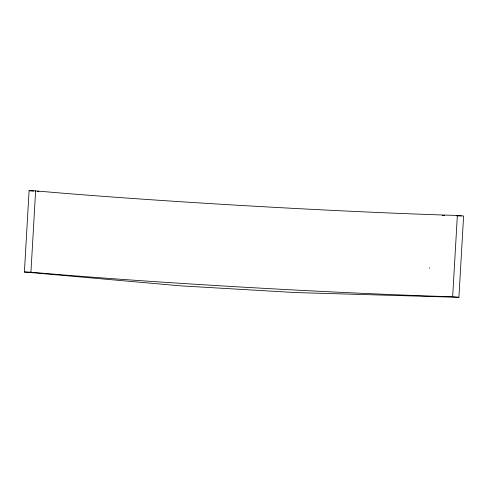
<?xml version="1.0" encoding="UTF-8"?>
<svg xmlns="http://www.w3.org/2000/svg" width="488" height="488" viewBox="0 0 488 488"><rect width="100%" height="100%" fill="white"/><g stroke="black" fill="none" stroke-linecap="round" stroke-linejoin="round"><path stroke-width="0.73" d="M24.4 271.993L29.091 190.68L35.624 190.869A298.778 8.863 3.3 0 0 457.354 215.452L463.6 216.007L458.909 297.32L295.545 292.556L180.529 285.852L24.4 271.993L30.933 272.188A298.778 8.863 3.3 0 0 452.669 296.765L458.909 297.32M30.933 272.188L35.624 190.869M452.669 296.765L457.354 215.452M429.452 268.186L429.757 267.729M442.323 215.385L444.605 215.452M456.762 215.806L461.319 215.94M29.091 190.68L33.635 191.082M37.423 191.418L38.942 191.552"/></g></svg>
